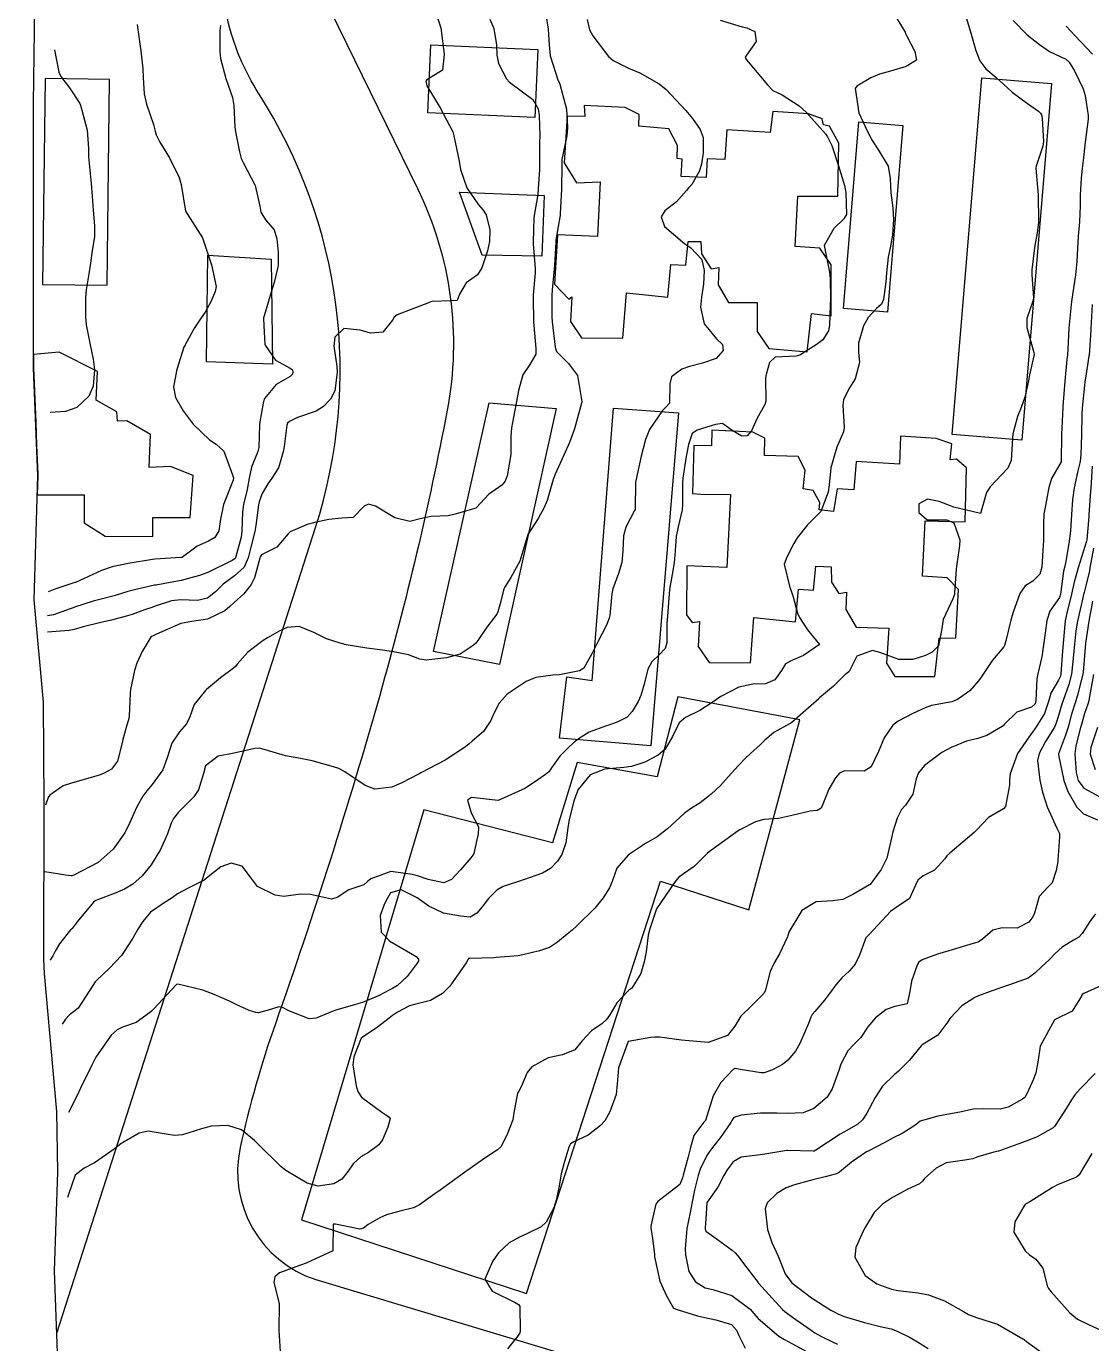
# Model space of a CAD drawing. Header units: metres. Extents: x 292545 to 299085, y 7450245 to 7463078.
# Drawn here: x 295916.7 to 295996.8, y 7456643.4 to 7456742.4 of the extents above; entities that cross this region are included whole.
import ezdxf

# ---------------------------------------------------------------- set-up
doc = ezdxf.new("R2010")
doc.units = ezdxf.units.M
for name, color, linetype in [('Area', 45, 'Continuous'), ('Curvas de Nivel 1m', 11, 'Continuous'), ('Curvas de Nivel 5m', 15, 'Continuous'), ('Edificações', 30, 'Continuous'), ('Vias Primárias', 230, 'Continuous')]:
    doc.layers.add(name, color=color, linetype=linetype)

msp = doc.modelspace()

# ---------------------------------------------------------------- linework, layer by layer
at = {"layer": 'Area'}
msp.add_polyline3d([(295919.273, 7456637.219, 688.245), (295918.841, 7456648.843, 687.775), (295919.092, 7456656.266, 687.885), (295919.016, 7456660.83, 688.284), (295918.095, 7456671.191, 693.464), (295918.043, 7456672.276, 698.105), (295918.073, 7456683.939, 692.485), (295918.034, 7456691.593, 693.464), (295917.326, 7456699.273, 695.625), (295917.599, 7456708.597, 708.505), (295917.273, 7456716.694, 697.095), (295917.273, 7456720.43, 697.025), (295917.263, 7456736.605, 698.935), (295917.393, 7456745.641, 696.635)], dxfattribs=at)
at = {"layer": 'Curvas de Nivel 1m', "flags": 128}
for points, elevation in [([(295947.417, 7456743.735), (295947.879, 7456742.26), (295948.028, 7456741.086), (295948.128, 7456740.257), (295948.01, 7456739.079), (295946.824, 7456738.36), (295946.757, 7456738.271), (295946.817, 7456737.902), (295947.825, 7456736.26), (295948.775, 7456734.448), (295948.842, 7456734.249), (295948.866, 7456734.155), (295949.259, 7456732.245), (295949.36, 7456731.628), (295949.845, 7456730.239), (295950.71, 7456728.965), (295951.06, 7456728.578), (295951.286, 7456728.221), (295951.575, 7456727.1), (295951.549, 7456726.217), (295951.381, 7456725.511), (295950.965, 7456724.225), (295950.648, 7456723.715), (295949.787, 7456723.093), (295949.294, 7456722.243), (295949.101, 7456721.77), (295948.625, 7456721.754), (295947.202, 7456721.694), (295946.621, 7456721.478), (295945.765, 7456721.139), (295944.609, 7456720.7), (295944.379, 7456720.529), (295944.241, 7456720.304), (295943.516, 7456719.388), (295942.593, 7456719.319), (295941.813, 7456719.55), (295940.596, 7456719.663), (295939.913, 7456719.033), (295939.84, 7456718.357), (295940.07, 7456716.853), (295940.093, 7456716.355), (295939.906, 7456714.993), (295939.594, 7456714.359), (295939.075, 7456713.817), (295938.524, 7456713.451), (295937.101, 7456712.973), (295936.516, 7456712.68), (295936.369, 7456712.547), (295936.313, 7456712.402), (295936.104, 7456710.797), (295936.043, 7456710.405), (295935.674, 7456709.209), (295935.186, 7456708.413), (295934.882, 7456707.993), (295934.452, 7456707.283), (295934.228, 7456706.639), (295934.178, 7456706.423), (295933.976, 7456704.868), (295933.9, 7456704.425), (295933.593, 7456703.24), (295933.391, 7456702.43), (295933.095, 7456701.724), (295932.379, 7456701.078), (295931.53, 7456700.453), (295930.949, 7456699.876), (295930.357, 7456699.413), (295929.59, 7456699.242), (295928.355, 7456699.291), (295927.641, 7456699.213), (295926.347, 7456698.778), (295926.154, 7456698.713), (295925.612, 7456698.527), (295924.697, 7456698.179), (295924.338, 7456698.067), (295923.127, 7456697.76), (295922.333, 7456697.581), (295920.996, 7456697.246), (295920.327, 7456697.042), (295919.954, 7456696.966), (295918.323, 7456696.84)], 694), ([(295981.6, 7456743.863), (295982.767, 7456741.949), (295982.807, 7456741.851), (295982.861, 7456741.691), (295983.49, 7456740.481), (295983.616, 7456739.838), (295982.838, 7456739.37), (295981.676, 7456739.02), (295980.832, 7456738.793), (295980.182, 7456738.524), (295979.132, 7456737.887), (295979.005, 7456737.703), (295979.296, 7456735.885), (295979.754, 7456734.857), (295980.254, 7456733.878), (295980.761, 7456733.071), (295981.482, 7456731.863), (295981.645, 7456730.95), (295981.701, 7456729.86), (295981.837, 7456728.733), (295981.903, 7456727.858), (295981.823, 7456726.721), (295981.658, 7456725.86), (295981.491, 7456725.035), (295981.362, 7456723.863), (295981.317, 7456723.192), (295981.155, 7456721.865), (295980.995, 7456721.498), (295980.622, 7456721.168), (295979.997, 7456720.495), (295979.646, 7456719.884), (295979.265, 7456718.565), (295979.265, 7456717.89), (295979.335, 7456717.125), (295979.006, 7456715.893), (295978.545, 7456715.143), (295978.135, 7456714.306), (295978.088, 7456713.904), (295978.195, 7456712.224), (295978.13, 7456711.904), (295977.644, 7456710.761), (295977.377, 7456709.911), (295977.198, 7456709.19), (295977.059, 7456707.914), (295976.987, 7456707.385), (295976.443, 7456705.92), (295975.443, 7456704.92), (295974.651, 7456703.946), (295974.409, 7456703.51), (295973.872, 7456702.481), (295973.688, 7456701.957), (295974.103, 7456700.217), (295974.208, 7456699.952), (295974.359, 7456699.519), (295974.69, 7456698.289), (295974.828, 7456697.943), (295975.433, 7456697.032), (295976.323, 7456695.92), (295975.138, 7456695.11), (295974.305, 7456694.756), (295973.775, 7456694.481), (295973.472, 7456693.958), (295972.987, 7456693.262), (295972.283, 7456692.978), (295971.324, 7456692.938), (295970.28, 7456692.706), (295968.924, 7456692.01), (295968.268, 7456691.569), (295967.336, 7456690.956), (295966.257, 7456690.43), (295965.799, 7456690.047), (295965.288, 7456689.003), (295964.728, 7456688.062), (295964.218, 7456687.6), (295963.206, 7456687.087), (295962.21, 7456686.763), (295961.62, 7456686.685), (295960.207, 7456686.557), (295959.106, 7456686.126), (295958.192, 7456685.025), (295957.946, 7456684.382), (295957.88, 7456684.143), (295957.526, 7456682.783), (295957.416, 7456682.147), (295957.263, 7456681.028), (295956.965, 7456680.152), (295956.636, 7456679.644), (295956.117, 7456679.102), (295955.53, 7456678.747), (295954.104, 7456678.241), (295954.067, 7456678.227), (295953.954, 7456678.191), (295952.567, 7456677.737), (295952.095, 7456677.465), (295951.471, 7456676.834), (295950.981, 7456676.221), (295950.578, 7456675.725), (295950.075, 7456675.433), (295949.349, 7456675.514), (295948.078, 7456675.742), (295946.988, 7456676.271), (295946.092, 7456676.896), (295944.897, 7456677.496), (295944.097, 7456677.256), (295943.759, 7456676.634), (295943.607, 7456676.307), (295943.328, 7456675.563), (295943.386, 7456674.31), (295944.053, 7456673.629), (295945.597, 7456672.727), (295946.036, 7456672.479), (295946.206, 7456672.278), (295946.19, 7456672.12), (295946.029, 7456671.877), (295945.344, 7456670.963), (295944.631, 7456670.294), (295944.24, 7456670.069), (295944.009, 7456669.954), (295943.249, 7456669.555), (295942, 7456669.009), (295941.469, 7456668.865), (295939.994, 7456668.455), (295939.717, 7456668.354), (295938.511, 7456667.846), (295937.984, 7456667.796), (295936.452, 7456668.395), (295935.995, 7456668.64), (295935.711, 7456668.687), (295934.821, 7456668.412), (295934.16, 7456668.248), (295933.991, 7456668.273), (295933.474, 7456668.428), (295932.447, 7456668.893), (295932, 7456669.124), (295930.845, 7456669.621), (295930.008, 7456669.944), (295928.11, 7456670.391), (295928.012, 7456670.362), (295926.294, 7456668.515), (295926.14, 7456668.369), (295925.989, 7456668.23), (295924.985, 7456667.523), (295923.972, 7456667.172), (295923.559, 7456666.956), (295923.102, 7456666.553), (295921.946, 7456664.903), (295921.775, 7456664.572), (295921.633, 7456664.266), (295920.811, 7456662.581), (295920.523, 7456661.975), (295919.893, 7456660.74)], 689), ([(295955.78, 7456743.275), (295955.942, 7456742.169), (295956.023, 7456741.001), (295956.097, 7456740.167), (295956.696, 7456738.289), (295956.766, 7456738.161), (295956.821, 7456738.038), (295957.331, 7456736.152), (295957.411, 7456734.783), (295957.339, 7456734.152), (295956.984, 7456732.385), (295956.967, 7456732.157), (295956.973, 7456731.934), (295956.951, 7456730.157), (295956.849, 7456728.302), (295956.845, 7456728.158), (295956.831, 7456728.028), (295956.691, 7456727.35), (295956.532, 7456726.305), (295956.516, 7456726.162), (295956.416, 7456724.402), (295956.398, 7456724.163), (295956.234, 7456722.567), (295956.211, 7456722.164), (295956.224, 7456720.548), (295956.247, 7456720.164), (295956.464, 7456718.281), (295956.489, 7456718.161), (295956.581, 7456717.941), (295957.475, 7456717.049), (295958.151, 7456716.136), (295958.478, 7456714.187), (295958.476, 7456714.131), (295958.457, 7456714.056), (295957.92, 7456712.139), (295957.537, 7456711.105), (295957.122, 7456710.15), (295956.469, 7456708.736), (295956.31, 7456708.316), (295956.268, 7456708.162), (295955.873, 7456706.741), (295955.624, 7456706.168), (295955.198, 7456705.406), (295954.413, 7456704.18), (295953.813, 7456702.189), (295953.146, 7456700.964), (295952.665, 7456700.206), (295952.578, 7456699.999), (295952.356, 7456699.072), (295952.172, 7456698.385), (295952.085, 7456698.213), (295951.337, 7456697.215), (295950.667, 7456696.227), (295950.515, 7456696.033), (295950.317, 7456695.84), (295949.343, 7456695.204), (295948.31, 7456694.911), (295946.785, 7456694.75), (295946.308, 7456694.818), (295945.442, 7456695.158), (295944.314, 7456695.366), (295943.495, 7456695.493), (295942.316, 7456695.64), (295940.755, 7456695.91), (295940.32, 7456696.021), (295939.285, 7456696.36), (295938.328, 7456696.831), (295937.225, 7456697.28), (295936.331, 7456697.194), (295935.778, 7456696.956), (295934.845, 7456696.415), (295934.524, 7456696.215), (295934.32, 7456696.085), (295933.387, 7456695.354), (295932.589, 7456694.437), (295932.46, 7456694.279), (295932.298, 7456694.139), (295931.331, 7456693.41), (295930.274, 7456692.551), (295930.235, 7456692.509), (295930.202, 7456692.471), (295929.337, 7456691.404), (295929.018, 7456690.482), (295928.763, 7456689.967), (295928.242, 7456689.363), (295927.668, 7456688.498), (295927.321, 7456687.398), (295926.991, 7456686.508), (295926.192, 7456685.398), (295925.783, 7456684.928), (295925.482, 7456684.527), (295925.02, 7456683.682), (295924.518, 7456682.536), (295924.145, 7456681.777), (295923.261, 7456680.549), (295922.123, 7456679.542), (295920.299, 7456678.587), (295920.154, 7456678.547), (295920.112, 7456678.544), (295919.699, 7456678.594), (295918.113, 7456678.83)], 692), ([(295951.571, 7456742.91), (295951.872, 7456742.215), (295952.066, 7456741.001), (295952.081, 7456740.211), (295952.223, 7456739.596), (295952.825, 7456738.435), (295953.051, 7456738.198), (295954.804, 7456736.893), (295955.198, 7456736.176), (295955.275, 7456735.688), (295955.315, 7456734.175), (295955.307, 7456733.635), (295955.294, 7456732.175), (295955.284, 7456731.635), (295955.204, 7456730.175), (295955.16, 7456729.734), (295954.898, 7456728.178), (295954.877, 7456728.002), (295954.809, 7456726.179), (295954.814, 7456726.036), (295954.978, 7456724.177), (295954.97, 7456723.856), (295954.821, 7456722.178), (295954.816, 7456721.992), (295954.852, 7456720.178), (295954.866, 7456719.911), (295955.019, 7456718.176), (295955.007, 7456717.747), (295954.571, 7456716.97), (295954.052, 7456716.188), (295953.713, 7456715.025), (295953.571, 7456714.194), (295953.341, 7456713.018), (295953.185, 7456712.2), (295953.153, 7456711.551), (295953.143, 7456710.2), (295952.867, 7456708.604), (295952.72, 7456708.206), (295952.46, 7456707.899), (295951.469, 7456707.204), (295950.559, 7456706.229), (295950.5, 7456706.171), (295950.442, 7456706.14), (295948.963, 7456705.717), (295948.433, 7456705.584), (295947.146, 7456705.555), (295946.43, 7456705.406), (295945.557, 7456705.157), (295944.43, 7456705.437), (295942.975, 7456706.315), (295942.444, 7456706.475), (295942.13, 7456706.325), (295941.294, 7456705.473), (295940.429, 7456705.413), (295939.463, 7456705.324), (295938.424, 7456705.105), (295937.848, 7456704.952), (295936.561, 7456704.398), (295936.411, 7456704.237), (295935.568, 7456703.242), (295934.395, 7456702.664), (295934.307, 7456702.508), (295934.286, 7456702.421), (295933.88, 7456700.923), (295933.619, 7456700.428), (295933.074, 7456699.721), (295932.353, 7456699.083), (295932.02, 7456698.772), (295931.652, 7456698.45), (295930.337, 7456697.832), (295929.159, 7456697.657), (295928.333, 7456697.494), (295926.514, 7456696.707), (295926.324, 7456696.611), (295926.257, 7456696.587), (295926.111, 7456696.522), (295925.436, 7456695.404), (295925.043, 7456694.533), (295924.861, 7456693.968), (295924.571, 7456692.537), (295924.541, 7456692.266), (295924.467, 7456690.538), (295924.435, 7456690.354), (295924.244, 7456689.692), (295923.988, 7456688.79), (295923.936, 7456688.543), (295923.597, 7456687.161), (295923.133, 7456686.551), (295922.538, 7456686.219), (295922.198, 7456686.103), (295921.532, 7456685.906), (295920.192, 7456685.539), (295919.493, 7456685.294), (295918.5, 7456684.607), (295918.37, 7456684.418), (295918.173, 7456683.86)], 693), ([(295925.07, 7456742.528), (295925.086, 7456742.311), (295925.335, 7456740.533), (295925.476, 7456739.177), (295925.507, 7456738.53), (295925.583, 7456737.301), (295925.761, 7456736.526), (295926.286, 7456735.012), (295926.418, 7456734.515), (295926.491, 7456734.235), (295926.765, 7456733.685), (295927.481, 7456732.503), (295928.213, 7456731.013), (295928.378, 7456730.493), (295928.703, 7456728.49), (295929.966, 7456726.477), (295930.653, 7456724.47), (295930.994, 7456722.822), (295930.919, 7456722.466), (295930.625, 7456721.715), (295930.181, 7456720.911), (295929.874, 7456720.477), (295929.364, 7456719.719), (295928.697, 7456718.489), (295928.657, 7456718.414), (295928.581, 7456718.281), (295928.134, 7456716.928), (295928.024, 7456716.495), (295927.782, 7456715.26), (295927.95, 7456714.496), (295928.523, 7456713.481), (295929.275, 7456712.482), (295930.501, 7456711.302), (295931.011, 7456710.976), (295931.569, 7456710.454), (295932.23, 7456708.68), (295932.305, 7456708.442), (295932.282, 7456708.263), (295931.559, 7456706.453), (295931.323, 7456705.348), (295931.203, 7456704.458), (295930.902, 7456703.976), (295930.411, 7456703.688), (295929.567, 7456703.317), (295928.465, 7456702.489), (295928.417, 7456702.465), (295928.393, 7456702.456), (295928.355, 7456702.453), (295926.391, 7456702.349), (295926.202, 7456702.324), (295924.388, 7456702), (295923.172, 7456701.765), (295922.382, 7456701.484), (295920.425, 7456700.589), (295920.387, 7456700.575), (295918.876, 7456700.094), (295918.363, 7456699.88)], 696), ([(295958.875, 7456742.904), (295959.052, 7456742.128), (295959.304, 7456741.68), (295960.482, 7456740.114), (295960.84, 7456739.805), (295961.992, 7456739.25), (295962.831, 7456738.876), (295964.285, 7456738.065), (295964.817, 7456737.635), (295966.293, 7456736.045), (295966.787, 7456735.466), (295967.372, 7456734.624), (295967.584, 7456734.028), (295967.605, 7456732.871), (295967.467, 7456732.029), (295967.304, 7456731.472), (295966.73, 7456730.484), (295966.507, 7456730.261), (295966.343, 7456730.044), (295965.577, 7456729.189), (295964.707, 7456728.515), (295964.448, 7456728.064), (295964.692, 7456727.343), (295966.224, 7456726.044), (295966.67, 7456725.741), (295967.495, 7456724.861), (295967.673, 7456724.025), (295967.62, 7456723.003), (295967.472, 7456722.027), (295967.387, 7456721.267), (295967.672, 7456720.029), (295968.592, 7456718.886), (295969.037, 7456718.463), (295969.089, 7456718.012), (295968.577, 7456717.427), (295967.536, 7456717.068), (295966.571, 7456716.826), (295965.998, 7456716.617), (295965.224, 7456716.053), (295965.082, 7456715.527), (295965.063, 7456714.055), (295964.807, 7456713.781), (295964.527, 7456713.515), (295963.566, 7456712.074), (295963.252, 7456711.329), (295962.946, 7456710.083), (295962.51, 7456708.136), (295962.5, 7456708.089), (295962.481, 7456706.127), (295962.479, 7456706.089), (295962.471, 7456706.061), (295962.442, 7456706.002), (295961.788, 7456704.73), (295961.595, 7456704.098), (295961.545, 7456702.955), (295961.48, 7456702.099), (295961.227, 7456701.259), (295960.814, 7456700.106), (295960.735, 7456699.738), (295960.572, 7456698.108), (295960.535, 7456697.914), (295960.336, 7456697.374), (295959.666, 7456696.12), (295959.217, 7456695.219), (295958.619, 7456694.135), (295958.291, 7456693.943), (295956.796, 7456693.647), (295956.288, 7456693.624), (295955.019, 7456693.439), (295954.283, 7456693.141), (295952.877, 7456692.201), (295952.266, 7456691.521), (295951.822, 7456690.649), (295951.63, 7456690.216), (295951.08, 7456689.381), (295950.229, 7456688.653), (295949.999, 7456688.46), (295949.735, 7456688.237), (295948.213, 7456687.233), (295947.58, 7456686.895), (295946.386, 7456686.278), (295946.267, 7456686.215), (295946.202, 7456686.182), (295944.949, 7456685.538), (295944.192, 7456685.198), (295942.927, 7456685.056), (295942.193, 7456685.328), (295940.675, 7456686.345), (295940.205, 7456686.594), (295939.823, 7456686.738), (295938.211, 7456687.182), (295937.205, 7456687.377), (295936.214, 7456687.549), (295934.606, 7456688.029), (295934.22, 7456688.141), (295933.896, 7456688.102), (295932.216, 7456687.729), (295931.141, 7456687.533), (295930.206, 7456686.808), (295930.126, 7456686.549), (295930.11, 7456686.471), (295929.66, 7456685.003), (295929.324, 7456684.479), (295928.751, 7456683.907), (295928.165, 7456683.316), (295927.803, 7456682.85), (295927.625, 7456682.498), (295927.35, 7456681.707), (295926.828, 7456680.51), (295926.121, 7456679.354), (295925.447, 7456678.527), (295924.728, 7456677.909), (295924.098, 7456677.528), (295923.416, 7456677.224), (295922.085, 7456676.724), (295921.966, 7456676.68), (295921.779, 7456676.565), (295920.561, 7456675.075), (295920.185, 7456674.589), (295920.12, 7456674.531), (295920.062, 7456674.473), (295919.218, 7456673.431), (295918.9, 7456672.885), (295918.732, 7456672.522), (295918.604, 7456672.324), (295918.513, 7456672.2)], 691), ([(295987.222, 7456743.463), (295987.742, 7456741.791), (295988.07, 7456740.568), (295988.381, 7456739.785), (295988.837, 7456739.178), (295989.603, 7456738.541), (295990.468, 7456737.755), (295990.818, 7456737.435), (295991.964, 7456736.58), (295992.796, 7456736), (295992.934, 7456735.868), (295993.012, 7456735.728), (295993.067, 7456735.45), (295993.173, 7456733.726), (295993.126, 7456733.368), (295992.751, 7456732.248), (295992.605, 7456731.872), (295992.584, 7456731.732), (295992.728, 7456730.281), (295992.77, 7456729.73), (295992.772, 7456729.68), (295992.799, 7456727.729), (295992.796, 7456727.635), (295992.69, 7456726.858), (295992.506, 7456725.901), (295992.478, 7456725.732), (295992.301, 7456724.09), (295992.293, 7456723.734), (295992.406, 7456721.952), (295992.374, 7456721.732), (295991.923, 7456720.424), (295991.904, 7456719.737), (295992.446, 7456717.87), (295992.457, 7456717.731), (295992.109, 7456716.185), (295992.028, 7456715.735), (295991.763, 7456714.515), (295991.478, 7456713.741), (295991.215, 7456713.054), (295990.868, 7456711.746), (295990.836, 7456711.419), (295990.733, 7456709.747), (295990.477, 7456709.185), (295989.154, 7456707.773), (295988.892, 7456707.34), (295988.433, 7456705.78), (295986.44, 7456706.248), (295985.316, 7456706.681), (295984.453, 7456706.859), (295983.79, 7456706.497), (295983.795, 7456705.836), (295984.435, 7456705.298), (295985.909, 7456705.289), (295986.426, 7456705.068), (295986.874, 7456703.795), (295986.843, 7456703.361), (295986.619, 7456701.798), (295986.603, 7456701.584), (295986.486, 7456699.799), (295986.467, 7456699.693), (295986.358, 7456699.352), (295985.636, 7456697.811), (295985.494, 7456696.972), (295985.281, 7456695.816), (295984.794, 7456695.345), (295984.312, 7456695.094), (295983.346, 7456694.801), (295982.307, 7456694.785), (295980.858, 7456695.321), (295980.317, 7456695.482), (295979.147, 7456695.055), (295978.573, 7456693.897), (295978.414, 7456693.777), (295978.291, 7456693.687), (295977.388, 7456692.803), (295976.346, 7456691.919), (295976.308, 7456691.885), (295976.272, 7456691.844), (295975.511, 7456691.177), (295974.254, 7456690.061), (295974.191, 7456690.013), (295974.069, 7456689.952), (295972.903, 7456689.303), (295972.235, 7456688.744), (295971.841, 7456688.361), (295971.422, 7456687.978), (295970.798, 7456687.404), (295970.211, 7456686.815), (295969.49, 7456686.001), (295968.886, 7456685.316), (295968.183, 7456684.673), (295967.83, 7456684.371), (295967.358, 7456684.028), (295966.63, 7456683.573), (295966.165, 7456683.223), (295964.902, 7456682.059), (295964.147, 7456681.476), (295963.264, 7456680.957), (295962.134, 7456680.213), (295962.06, 7456680.164), (295961.959, 7456680.092), (295961.115, 7456679.103), (295960.753, 7456678.104), (295960.567, 7456677.636), (295960.091, 7456676.892), (295959.453, 7456676.119), (295958.069, 7456674.751), (295957.746, 7456674.464), (295957.374, 7456674.147), (295956.657, 7456673.551), (295956.048, 7456673.163), (295955.304, 7456672.911), (295954.039, 7456672.589), (295953.697, 7456672.534), (295952.036, 7456672.407), (295951.86, 7456672.388), (295950.034, 7456672.323), (295949.951, 7456672.314), (295949.901, 7456672.232), (295949.793, 7456671.996), (295948.565, 7456670.252), (295948.007, 7456669.691), (295947.098, 7456669.173), (295945.999, 7456668.903), (295945.519, 7456668.763), (295944.622, 7456668.294), (295944.246, 7456668.041), (295943.986, 7456667.837), (295943.114, 7456667.175), (295941.964, 7456666.39), (295941.927, 7456666.367), (295941.901, 7456666.331), (295941.346, 7456664.939), (295941.276, 7456664.337), (295941.517, 7456662.745), (295941.634, 7456662.333), (295941.916, 7456661.901), (295943.441, 7456660.773), (295943.895, 7456660.479), (295943.998, 7456660.413), (295944.07, 7456660.307), (295943.886, 7456659.652), (295943.488, 7456658.703), (295943.215, 7456658.317), (295942.438, 7456657.751), (295941.859, 7456657.417), (295941.283, 7456656.905), (295940.923, 7456656.339), (295940.449, 7456655.731), (295939.833, 7456655.382), (295938.674, 7456655.21), (295937.834, 7456655.448), (295936.245, 7456656.396), (295935.847, 7456656.695), (295934.108, 7456658.418), (295933.875, 7456658.658), (295932.893, 7456659.445), (295931.886, 7456659.78), (295930.615, 7456659.734), (295929.884, 7456659.534), (295928.466, 7456659.078), (295927.878, 7456659.021), (295927.252, 7456659.133), (295925.881, 7456659.353), (295925.212, 7456659.194), (295924.087, 7456658.538), (295923.949, 7456658.462), (295923.872, 7456658.417), (295923.323, 7456658.003), (295921.857, 7456656.969), (295921.092, 7456656.578), (295920.392, 7456656.037), (295919.907, 7456654.589), (295919.823, 7456654.37)], 688), ([(295990.879, 7456742.809), (295991.93, 7456741.739), (295992.856, 7456741.005), (295993.617, 7456740.485), (295994.845, 7456739.905), (295995.093, 7456739.697), (295995.493, 7456739.034), (295996.145, 7456737.687), (295996.296, 7456737.176), (295996.514, 7456735.684), (295996.515, 7456735.409), (295996.309, 7456733.687), (295996.143, 7456732.298), (295996.076, 7456731.69), (295996.005, 7456730.961), (295995.914, 7456729.692), (295995.91, 7456728.887), (295995.881, 7456727.692), (295995.77, 7456726.61), (295995.714, 7456725.694), (295995.677, 7456724.709), (295995.574, 7456723.696), (295995.454, 7456722.884), (295995.276, 7456721.7), (295995.115, 7456720.21), (295995.081, 7456719.703), (295994.998, 7456718.115), (295994.963, 7456717.704), (295994.927, 7456717.355), (295994.78, 7456715.707), (295994.631, 7456713.805), (295994.623, 7456713.709), (295994.513, 7456711.71), (295994.498, 7456709.71), (295994.482, 7456709.643), (295993.779, 7456708.408), (295993.567, 7456707.719), (295993.398, 7456706.771), (295993.204, 7456705.722), (295993.156, 7456704.992), (295993.159, 7456703.723), (295993.118, 7456703.011), (295993.032, 7456701.724), (295992.891, 7456701.219), (295992.377, 7456700.68), (295991.79, 7456700.321), (295991.388, 7456699.745), (295990.866, 7456698.27), (295990.709, 7456697.755), (295990.327, 7456696.211), (295990.235, 7456695.85), (295990.185, 7456695.761), (295989.332, 7456694.745), (295988.677, 7456693.776), (295988.523, 7456693.545), (295988.287, 7456693.202), (295987.625, 7456692.441), (295986.696, 7456691.796), (295986.416, 7456691.654), (295986.27, 7456691.61), (295984.758, 7456691.331), (295984.263, 7456691.171), (295983.359, 7456690.737), (295982.256, 7456690.156), (295981.857, 7456689.856), (295981.189, 7456688.915), (295980.759, 7456687.872), (295980.211, 7456686.726), (295979.685, 7456686.408), (295978.208, 7456686.432), (295977.848, 7456686.262), (295977.537, 7456685.907), (295977.045, 7456685.057), (295976.593, 7456683.916), (295976.461, 7456683.626), (295976.168, 7456683.454), (295975.631, 7456683.392), (295974.164, 7456683.038), (295973.265, 7456682.856), (295972.161, 7456682.774), (295971.533, 7456682.602), (295970.353, 7456681.988), (295970.152, 7456681.864), (295969.667, 7456681.516), (295968.137, 7456680.411), (295967.917, 7456680.24), (295967.7, 7456680.024), (295966.924, 7456679.228), (295966.113, 7456678.683), (295965.749, 7456678.405), (295965.439, 7456678.05), (295964.083, 7456676.07), (295963.588, 7456674.555), (295963.468, 7456674.076), (295963.302, 7456672.819), (295963.166, 7456672.079), (295962.897, 7456671.209), (295962.221, 7456670.088), (295962.094, 7456670.007), (295962.012, 7456669.957), (295961.101, 7456669), (295960.572, 7456668.104), (295960.341, 7456667.753), (295959.982, 7456667.407), (295959.21, 7456666.886), (295958.499, 7456666.132), (295957.956, 7456665.471), (295957.012, 7456665.09), (295955.95, 7456664.862), (295954.712, 7456664.178), (295954.371, 7456663.749), (295953.92, 7456662.692), (295953.741, 7456662.366), (295953.651, 7456662.193), (295953.375, 7456660.718), (295953.283, 7456660.196), (295952.902, 7456659.18), (295952.403, 7456658.205), (295952.134, 7456657.942), (295951.866, 7456657.773), (295950.933, 7456657.143), (295949.845, 7456656.366), (295949.768, 7456656.307), (295949.658, 7456656.233), (295947.83, 7456654.926), (295947.442, 7456654.649), (295946.915, 7456654.269), (295946.279, 7456653.814), (295945.816, 7456653.586), (295944.891, 7456653.371), (295943.81, 7456653.056), (295943.293, 7456652.83), (295942.426, 7456652.324), (295942.061, 7456652.065), (295941.798, 7456651.975), (295939.973, 7456652.348), (295939.803, 7456652.364), (295939.785, 7456652.35), (295939.773, 7456650.35), (295937.763, 7456649.429), (295936.991, 7456649.157), (295935.756, 7456648.691), (295935.407, 7456648.405), (295935.327, 7456647.984), (295935.733, 7456646.4), (295935.703, 7456644.4), (295935.827, 7456642.399)], 687), ([(295994.873, 7456742.383), (295995.516, 7456741.693), (295996.849, 7456740.285)], 686), ([(295918.843, 7456740.61), (295919.171, 7456738.95), (295919.336, 7456738.602), (295919.973, 7456737.751), (295920.754, 7456736.581), (295920.801, 7456736.469), (295921.293, 7456734.575), (295921.394, 7456733.209), (295921.404, 7456732.573), (295921.48, 7456731.835), (295921.603, 7456730.571), (295921.669, 7456729.614), (295921.765, 7456728.569), (295921.864, 7456727.395), (295921.846, 7456726.568), (295921.691, 7456725.547), (295921.545, 7456724.571), (295921.437, 7456723.78), (295921.235, 7456722.574), (295921.189, 7456722.013), (295921.168, 7456720.574), (295921.218, 7456719.96), (295921.495, 7456718.571), (295921.765, 7456717.374), (295921.859, 7456716.567), (295921.767, 7456715.345), (295921.428, 7456714.577), (295920.524, 7456713.744), (295919.673, 7456713.447), (295918.523, 7456713.36)], 697), ([(295996.811, 7456721.488), (295996.735, 7456719.679), (295996.728, 7456719.552), (295996.597, 7456717.68), (295996.582, 7456717.589), (295996.312, 7456715.928), (295996.283, 7456715.684), (295996.255, 7456715.389), (295996.071, 7456713.687), (295996.047, 7456713.206), (295996.033, 7456711.687), (295995.984, 7456710.194), (295995.918, 7456709.688), (295995.756, 7456708.971), (295995.473, 7456707.695), (295995.34, 7456706.807), (295995.259, 7456705.698), (295995.197, 7456704.475), (295995.106, 7456703.7), (295994.849, 7456702.155), (295994.735, 7456701.705), (295994.671, 7456701.424), (295994.44, 7456699.709), (295994.36, 7456699.46), (295993.648, 7456698.419), (295993.417, 7456697.719), (295993.287, 7456696.767), (295993.147, 7456695.722), (295993.041, 7456694.994), (295992.74, 7456693.726), (295992.673, 7456693.342), (295992.599, 7456691.727), (295992.532, 7456691.465), (295992.265, 7456691.222), (295991.168, 7456690.837), (295990.246, 7456689.947), (295990.166, 7456689.839), (295990.06, 7456689.762), (295988.917, 7456689.093), (295988.234, 7456688.87), (295987.371, 7456688.649), (295986.227, 7456688.19), (295985.515, 7456687.811), (295984.213, 7456686.82), (295983.766, 7456686.276), (295983.607, 7456685.836), (295983.344, 7456684.68), (295982.799, 7456683.844), (295982.503, 7456683.513), (295982.163, 7456682.861), (295981.854, 7456681.854), (295981.777, 7456681.483), (295981.396, 7456679.861), (295980.969, 7456679.019), (295980.13, 7456677.88), (295980.103, 7456677.857), (295978.843, 7456677.145), (295978.091, 7456676.754), (295977.334, 7456676.664), (295976.09, 7456676.583), (295975.013, 7456675.936), (295974.067, 7456674.358), (295973.962, 7456674.053), (295973.925, 7456673.951), (295973.318, 7456672.683), (295972.895, 7456671.961), (295972.629, 7456671.361), (295972.281, 7456669.967), (295972.198, 7456669.78), (295972.006, 7456669.539), (295971.215, 7456668.762), (295970.434, 7456667.993), (295969.975, 7456667.229), (295969.431, 7456666.543), (295967.963, 7456666.02), (295965.964, 7456666.196), (295964.324, 7456666.422), (295963.966, 7456666.421), (295963.66, 7456666.38), (295961.963, 7456666.09), (295961.236, 7456664.101), (295961.126, 7456662.901), (295961.047, 7456662.103), (295960.591, 7456660.801), (295960.216, 7456660.115), (295959.889, 7456659.77), (295958.955, 7456659.056), (295957.877, 7456658.536), (295957.626, 7456658.392), (295957.488, 7456658.144), (295957.113, 7456656.889), (295956.931, 7456656.149), (295956.775, 7456655.209), (295956.554, 7456654.153), (295956.378, 7456653.593), (295955.806, 7456652.517), (295955.422, 7456652.166), (295954.347, 7456651.629), (295953.791, 7456651.387), (295953.022, 7456650.96), (295952.214, 7456650.206), (295952.034, 7456649.944), (295951.766, 7456649.543), (295951.194, 7456648.218), (295951.74, 7456647.324), (295953.456, 7456646.464), (295953.725, 7456646.316), (295953.816, 7456646.189), (295953.842, 7456644.326), (295953.829, 7456644.188), (295953.701, 7456643.986), (295952.899, 7456642.989)], 686), ([(295996.916, 7456703.166), (295996.659, 7456701.677), (295996.615, 7456701.453), (295996.374, 7456700.435), (295996.211, 7456699.836), (295996.175, 7456699.683), (295996.116, 7456699.439), (295995.71, 7456697.689), (295995.6, 7456696.955), (295995.465, 7456695.699), (295995.374, 7456694.632), (295995.274, 7456693.7), (295995.08, 7456692.907), (295994.636, 7456691.706), (295994.544, 7456691.432), (295994.254, 7456690.42), (295994.071, 7456689.887), (295993.987, 7456689.713), (295993.328, 7456688.623), (295992.832, 7456687.724), (295992.725, 7456687.218), (295992.89, 7456685.723), (295993.089, 7456684.821), (295993.443, 7456683.717), (295994.157, 7456682.119), (295994.358, 7456681.708), (295994.38, 7456681.478), (295994.246, 7456679.709), (295994.235, 7456679.605), (295994.121, 7456678.937), (295993.811, 7456678.009), (295993.52, 7456677.716), (295992.832, 7456676.987), (295992.478, 7456675.726), (295992.358, 7456675.448), (295992.073, 7456675.048), (295991.193, 7456674.616), (295990.066, 7456674.626), (295989.367, 7456674.464), (295988.572, 7456673.775), (295988.264, 7456673.565), (295988.05, 7456673.493), (295987.636, 7456673.373), (295986.044, 7456672.911), (295985.196, 7456672.664), (295984.037, 7456672.221), (295983.807, 7456672.06), (295983.667, 7456671.834), (295983.248, 7456670.61), (295983.124, 7456669.839), (295982.923, 7456668.917), (295981.996, 7456668.729), (295981.348, 7456668.505), (295980.547, 7456667.872), (295979.976, 7456667.181), (295979.452, 7456666.401), (295978.952, 7456665.89), (295978.476, 7456665.377), (295977.948, 7456664.387), (295977.776, 7456663.903), (295977.298, 7456662.533), (295976.912, 7456661.915), (295975.904, 7456661.043), (295975.108, 7456660.731), (295973.9, 7456660.67), (295973.149, 7456660.709), (295971.9, 7456660.692), (295970.449, 7456660.542), (295969.897, 7456660.37), (295969.749, 7456660.147), (295969.673, 7456660.002), (295968.944, 7456658.948), (295968.214, 7456658.017), (295968.064, 7456657.824), (295967.865, 7456657.518), (295967.372, 7456656.502), (295967.218, 7456656.026), (295966.938, 7456654.923), (295966.759, 7456654.031), (295966.608, 7456653.235), (295966.358, 7456652.042), (295966.238, 7456650.503), (295966.269, 7456650.043), (295966.515, 7456648.793), (295967.017, 7456648.031), (295967.746, 7456647.585), (295968.311, 7456647.448), (295969.738, 7456646.998), (295971.113, 7456645.979), (295971.391, 7456645.646), (295971.716, 7456645.265), (295973.286, 7456643.954), (295973.7, 7456643.687), (295974.246, 7456643.396), (295975.69, 7456642.61)], 684), ([(295996.847, 7456699.186), (295996.568, 7456697.678), (295996.326, 7456696.035), (295996.288, 7456695.69), (295996.145, 7456693.842), (295996.123, 7456693.692), (295995.746, 7456692.227), (295995.585, 7456691.697), (295995.279, 7456690.679), (295995.014, 7456689.702), (295994.832, 7456689.109), (295994.299, 7456687.709), (295994.291, 7456687.641), (295994.691, 7456685.705), (295995.007, 7456684.886), (295995.669, 7456683.695), (295996.168, 7456683.195), (295997.226, 7456682.737)], 683), ([(295996.925, 7456693.681), (295996.615, 7456692.023), (295996.567, 7456691.686), (295996.509, 7456691.446), (295996.259, 7456690.743), (295996.016, 7456689.923), (295995.955, 7456689.693), (295995.608, 7456688.317), (295995.513, 7456687.697), (295995.61, 7456686.295), (295995.779, 7456685.694), (295996.194, 7456685.12), (295997.39, 7456684.467)], 682), ([(295997.223, 7456689.675), (295996.725, 7456688.18), (295996.665, 7456687.683), (295997.054, 7456686.52)], 681), ([(295997.067, 7456675.675), (295996.65, 7456675.106), (295996.061, 7456674.209), (295995.812, 7456673.937), (295995.414, 7456673.696), (295994.566, 7456673.187), (295994.043, 7456672.704), (295993.563, 7456672.19), (295993.041, 7456671.72), (295992.522, 7456671.231), (295992.024, 7456670.851), (295990.617, 7456670.349), (295990.017, 7456670.154), (295989.728, 7456670.051), (295988.951, 7456669.771), (295988.274, 7456669.512), (295988.007, 7456669.396), (295987.023, 7456668.769), (295986.117, 7456667.808), (295985.981, 7456667.575), (295985.215, 7456666.573), (295984.056, 7456665.829), (295983.995, 7456665.797), (295983.962, 7456665.753), (295983.107, 7456664.683), (295982.259, 7456663.847), (295982.085, 7456663.704), (295981.939, 7456663.589), (295981.063, 7456662.726), (295980.53, 7456661.871), (295979.901, 7456660.69), (295979.574, 7456660.205), (295979.215, 7456659.887), (295978.377, 7456659.404), (295977.885, 7456659.117), (295976.063, 7456657.927), (295975.946, 7456657.854), (295975.871, 7456657.835), (295973.919, 7456657.903), (295973.872, 7456657.902), (295972.215, 7456657.619), (295971.867, 7456657.57), (295970.458, 7456657.397), (295969.859, 7456657.046), (295969.403, 7456656.451), (295969.141, 7456656.007), (295968.693, 7456655.153), (295967.889, 7456654.019), (295967.864, 7456653.978), (295967.81, 7456653.145), (295967.753, 7456652.061), (295967.752, 7456652.021), (295967.749, 7456651.977), (295967.791, 7456651.839), (295968.392, 7456651.408), (295969.777, 7456650.404), (295969.989, 7456650.21), (295970.175, 7456649.994), (295970.87, 7456649.089), (295971.723, 7456647.97), (295971.752, 7456647.935), (295973.546, 7456645.952), (295973.721, 7456645.79), (295974.297, 7456645.365), (295975.707, 7456644.384), (295975.985, 7456644.205), (295976.492, 7456643.918), (295977.306, 7456643.513), (295977.695, 7456643.353)], 683), ([(295998.022, 7456670.522), (295996.204, 7456669.687), (295996.078, 7456669.623), (295996.01, 7456669.503), (295995.31, 7456668.38), (295993.983, 7456667.71), (295992.922, 7456665.726), (295992.75, 7456664.527), (295992.602, 7456663.73), (295992.415, 7456663.253), (295991.919, 7456662.15), (295991.774, 7456661.882), (295991.601, 7456661.743), (295990.502, 7456661.159), (295989.905, 7456661.007), (295988.653, 7456661.025), (295987.905, 7456660.997), (295986.882, 7456660.774), (295985.901, 7456660.594), (295985.228, 7456660.488), (295983.896, 7456660.089), (295983.741, 7456659.985), (295983.572, 7456659.833), (295982.551, 7456659.175), (295981.878, 7456658.839), (295981.235, 7456658.497), (295980.034, 7456657.877), (295979.862, 7456657.79), (295978.734, 7456657.017), (295977.849, 7456656.276), (295977.607, 7456656.143), (295976.749, 7456655.916), (295975.841, 7456655.698), (295974.463, 7456655.318), (295973.834, 7456655.082), (295973.122, 7456654.665), (295972.393, 7456653.964), (295972.259, 7456653.523), (295972.427, 7456651.964), (295972.762, 7456650.981), (295973.226, 7456649.955), (295973.76, 7456648.631), (295974.244, 7456647.945), (295975.736, 7456646.821), (295977.186, 7456645.908), (295977.53, 7456645.711), (295977.72, 7456645.613), (295978.189, 7456645.425), (295979.714, 7456644.971), (295980.899, 7456644.68), (295981.709, 7456644.484), (295982.175, 7456644.32), (295983.158, 7456643.838), (295983.698, 7456643.525), (295984.502, 7456643.01)], 682), ([(295997.039, 7456663.673), (295995.926, 7456662.542), (295995.524, 7456662.089), (295995.271, 7456661.696), (295994.756, 7456660.85), (295994.001, 7456659.709), (295993.955, 7456659.646), (295993.891, 7456659.599), (295992.687, 7456658.922), (295991.876, 7456658.589), (295991.249, 7456658.37), (295989.864, 7456657.865), (295989.784, 7456657.841), (295989.425, 7456657.764), (295988.224, 7456657.412), (295987.858, 7456657.279), (295987.245, 7456657.178), (295985.855, 7456656.969), (295985.107, 7456656.561), (295984.262, 7456655.826), (295984.066, 7456655.602), (295983.838, 7456655.387), (295982.975, 7456654.983), (295981.828, 7456654.373), (295981.061, 7456653.868), (295980.451, 7456653.236), (295979.797, 7456652.163), (295979.688, 7456651.988), (295979.629, 7456651.882), (295979.063, 7456650.604), (295978.986, 7456649.888), (295979.759, 7456648.507), (295980.651, 7456647.871), (295981.747, 7456647.483), (295982.219, 7456647.38), (295983.743, 7456647.187), (295984.516, 7456647.047), (295985.735, 7456646.609), (295987.166, 7456645.788), (295987.52, 7456645.582), (295987.72, 7456645.494), (295988.14, 7456645.354), (295989.714, 7456644.832), (295991.612, 7456643.741), (295991.702, 7456643.681), (295991.899, 7456643.538), (295993.681, 7456642.251)], 681)]:
    msp.add_lwpolyline(points, dxfattribs=dict(at, elevation=elevation))
at = {"layer": 'Curvas de Nivel 5m', "flags": 128}
for points, elevation in [([(295968.875, 7456742.839), (295970.527, 7456742.334), (295970.867, 7456742.273), (295971.486, 7456741.984), (295971.585, 7456741.253), (295970.845, 7456740.223), (295970.761, 7456740.074), (295970.768, 7456739.991), (295970.842, 7456739.869), (295972.424, 7456737.974), (295972.817, 7456737.561), (295973.532, 7456737.239), (295974.8, 7456736.413), (295975.324, 7456735.935), (295976.777, 7456734.315), (295976.926, 7456734.069), (295977.009, 7456733.918), (295977.25, 7456733.431), (295977.77, 7456731.91), (295978.211, 7456730.423), (295978.307, 7456729.904), (295978.366, 7456728.244), (295978.171, 7456727.905), (295977.404, 7456727.201), (295976.673, 7456725.92), (295977.085, 7456723.916), (295977.141, 7456723.422), (295977.165, 7456721.915), (295977.131, 7456721.41), (295977.085, 7456719.915), (295977.017, 7456719.497), (295976.592, 7456718.824), (295976.073, 7456718.441), (295975.292, 7456717.933), (295974.85, 7456717.666), (295974.578, 7456717.603), (295973.014, 7456717.526), (295972.57, 7456717.108), (295972.324, 7456716.205), (295972.285, 7456715.973), (295972.3, 7456714.209), (295972.235, 7456713.973), (295971.629, 7456712.872), (295971.218, 7456711.983), (295970.896, 7456711.597), (295970.507, 7456711.592), (295969.781, 7456712.001), (295969.042, 7456712.536), (295968.517, 7456712.467), (295968.185, 7456712.355), (295967.14, 7456712.034), (295966.768, 7456711.778), (295966.497, 7456710.96), (295966.345, 7456710.181), (295966.324, 7456710.042), (295966.075, 7456708.436), (295966.041, 7456708.044), (295966.049, 7456706.442), (295966.014, 7456706.044), (295965.71, 7456704.76), (295965.569, 7456704.048), (295965.494, 7456702.957), (295965.426, 7456702.05), (295965.258, 7456701.177), (295965.061, 7456700.053), (295965.017, 7456699.4), (295964.91, 7456698.054), (295964.875, 7456697.517), (295964.861, 7456696.055), (295964.741, 7456695.632), (295964.309, 7456695.161), (295963.746, 7456694.623), (295963.437, 7456694.073), (295963.149, 7456692.944), (295962.904, 7456692.084), (295962.704, 7456691.65), (295962.261, 7456690.888), (295961.881, 7456690.469), (295961.175, 7456690.101), (295960.498, 7456689.859), (295960.248, 7456689.793), (295959.028, 7456689.341), (295958.233, 7456688.826), (295957.85, 7456688.522), (295957.453, 7456688.148), (295956.83, 7456687.54), (295956.208, 7456686.662), (295956.001, 7456686.366), (295955.733, 7456686.165), (295954.852, 7456685.518), (295954.192, 7456685.112), (295952.183, 7456684.21), (295950.185, 7456684.435), (295949.888, 7456684.234), (295950.169, 7456683.281), (295950.712, 7456682.224), (295950.682, 7456681.69), (295950.355, 7456680.228), (295950.28, 7456680.08), (295950.128, 7456679.895), (295949.369, 7456678.986), (295948.687, 7456678.251), (295948.1, 7456678.001), (295946.917, 7456678.272), (295946.115, 7456678.53), (295945.752, 7456678.648), (295944.119, 7456678.869), (295942.617, 7456678.322), (295942.357, 7456678.078), (295942.106, 7456677.868), (295940.966, 7456677.475), (295940.091, 7456676.899), (295939.667, 7456676.776), (295938.094, 7456677.14), (295937.331, 7456677.151), (295936.092, 7456676.997), (295935.423, 7456677.076), (295934.103, 7456677.735), (295933.567, 7456678.428), (295932.94, 7456679.257), (295932.123, 7456679.491), (295931.355, 7456679.223), (295930.392, 7456678.467), (295930.252, 7456678.327), (295930.109, 7456678.219), (295928.934, 7456677.648), (295928.093, 7456677.191), (295927.691, 7456676.894), (295927.097, 7456676.505), (295926.076, 7456675.801), (295925.487, 7456675.108), (295925.124, 7456674.529), (295924.736, 7456673.854), (295924.045, 7456672.766), (295923.879, 7456672.542), (295922.993, 7456671.591), (295922.015, 7456670.684), (295921.954, 7456670.63), (295921.899, 7456670.571), (295921.727, 7456670.29), (295920.637, 7456668.584), (295920.267, 7456668.309), (295919.985, 7456668.095), (295919.685, 7456667.761), (295919.423, 7456667.38)], 690), ([(295931.312, 7456742.456), (295931.279, 7456742.044), (295931.265, 7456740.456), (295931.327, 7456739.966), (295931.725, 7456738.451), (295932.217, 7456737.038), (295932.338, 7456736.445), (295932.398, 7456734.824), (295932.457, 7456734.443), (295932.758, 7456732.949), (295932.865, 7456732.439), (295933.027, 7456732.159), (295933.937, 7456730.428), (295934.269, 7456728.863), (295934.349, 7456728.424), (295934.697, 7456727.839), (295935.368, 7456727.089), (295935.566, 7456726.407), (295935.652, 7456725.422), (295935.647, 7456724.405), (295935.356, 7456723.125), (295935.135, 7456722.412), (295934.615, 7456720.624), (295934.558, 7456720.476), (295934.549, 7456720.421), (295934.598, 7456719.402), (295934.662, 7456718.498), (295934.676, 7456718.419), (295935.466, 7456717.301), (295936.566, 7456716.699), (295936.734, 7456716.567), (295936.771, 7456716.397), (295936.727, 7456716.231), (295936.558, 7456716.061), (295935.505, 7456715.454), (295934.618, 7456714.419), (295934.594, 7456714.357), (295934.529, 7456714.064), (295934.278, 7456712.659), (295934.25, 7456712.423), (295934.196, 7456710.722), (295934.119, 7456710.424), (295933.654, 7456709.25), (295933.484, 7456708.43), (295933.325, 7456707.561), (295933.047, 7456706.434), (295932.984, 7456705.885), (295932.938, 7456704.435), (295932.867, 7456703.984), (295932.452, 7456702.439), (295932.433, 7456702.399), (295932.392, 7456702.361), (295932.192, 7456702.244), (295930.382, 7456701.344), (295929.754, 7456701.101), (295928.375, 7456700.745), (295927.139, 7456700.509), (295926.495, 7456700.395), (295926.371, 7456700.373), (295924.862, 7456700.039), (295924.363, 7456699.9), (295923.323, 7456699.586), (295922.355, 7456699.339), (295921.747, 7456699.174), (295920.345, 7456698.722), (295920.25, 7456698.685), (295920.027, 7456698.593), (295918.78, 7456698.164), (295918.333, 7456698.09)], 695), ([(295996.831, 7456709.325), (295996.712, 7456707.678), (295996.693, 7456707.444), (295996.572, 7456705.679), (295996.563, 7456705.547), (295996.414, 7456703.783), (295996.398, 7456703.68), (295995.764, 7456701.689), (295995.47, 7456700.6), (295995.272, 7456699.696), (295994.916, 7456698.269), (295994.807, 7456697.703), (295994.647, 7456696.026), (295994.62, 7456695.707), (295994.595, 7456695.431), (295994.478, 7456693.708), (295994.444, 7456693.556), (295994.288, 7456693.24), (295993.726, 7456692.268), (295993.572, 7456691.717), (295993.246, 7456690.733), (295992.622, 7456689.726), (295992.465, 7456689.504), (295992.238, 7456689.209), (295991.225, 7456687.745), (295990.651, 7456686.197), (295990.615, 7456685.754), (295990.605, 7456685.346), (295990.301, 7456683.758), (295990.171, 7456683.569), (295989.025, 7456682.911), (295988.155, 7456682.007), (295987.959, 7456681.783), (295986.137, 7456680.237), (295985.911, 7456680.036), (295985.746, 7456679.814), (295984.972, 7456678.969), (295984.114, 7456678.544), (295983.727, 7456678.216), (295983.539, 7456677.836), (295983.098, 7456676.835), (295982.086, 7456676.162), (295981.664, 7456675.856), (295980.065, 7456674.119), (295979.94, 7456674.006), (295979.823, 7456673.882), (295979.345, 7456672.586), (295979.017, 7456671.89), (295978.555, 7456671.367), (295978.023, 7456670.872), (295977.567, 7456670.355), (295977.236, 7456669.908), (295976.712, 7456669.203), (295975.989, 7456668.349), (295975.795, 7456668.114), (295975.685, 7456667.924), (295975.496, 7456667.445), (295974.859, 7456665.941), (295974.533, 7456665.369), (295973.95, 7456664.68), (295973.544, 7456664.357), (295972.811, 7456663.961), (295972.175, 7456663.732), (295971.939, 7456663.731), (295970.365, 7456663.994), (295969.995, 7456664.051), (295969.943, 7456664.047), (295969.911, 7456664.033), (295969.866, 7456664.001), (295968.929, 7456663.009), (295968.352, 7456662.016), (295968.235, 7456661.691), (295967.898, 7456660.552), (295967.762, 7456660.153), (295967.654, 7456660.022), (295966.898, 7456659.015), (295966.611, 7456658.033), (295966.471, 7456657.427), (295966.091, 7456656.038), (295966.041, 7456655.838), (295965.836, 7456655.33), (295964.189, 7456654.065), (295964.036, 7456653.851), (295963.805, 7456652.874), (295963.661, 7456652.205), (295963.658, 7456652.071), (295963.785, 7456651.304), (295963.927, 7456650.068), (295963.938, 7456649.901), (295964.349, 7456648.064), (295964.828, 7456646.968), (295965.361, 7456646.054), (295965.722, 7456645.915), (295967.165, 7456645.476), (295967.716, 7456645.339), (295968.547, 7456645.179), (295969.711, 7456644.818), (295970.096, 7456644.383), (295970.268, 7456643.992), (295970.747, 7456643.038)], 685), ([(295996.791, 7456657.676), (295995.847, 7456656.056), (295995.654, 7456655.883), (295995.145, 7456655.697), (295994.226, 7456655.319), (295993.837, 7456655.103), (295992.137, 7456654.046), (295991.824, 7456653.855), (295991.761, 7456653.804), (295991.719, 7456653.741), (295991.012, 7456652.541), (295990.941, 7456651.749), (295991.779, 7456650.362), (295992.109, 7456650.067), (295992.6, 7456649.728), (295993.111, 7456649.064), (295993.449, 7456647.714), (295993.544, 7456647.516), (295993.739, 7456647.284), (295995.141, 7456645.696), (295995.718, 7456645.226), (295996.607, 7456644.788), (295997.709, 7456644.296)], 680)]:
    msp.add_lwpolyline(points, dxfattribs=dict(at, elevation=elevation))
at = {"layer": 'Edificações'}
for points in [[(295947.124, 7456740.984), (295955.177, 7456740.635), (295954.955, 7456735.523), (295946.902, 7456735.873)], [(295993.759, 7456738.092), (295991.542, 7456711.274), (295986.312, 7456711.707), (295988.529, 7456738.524)], [(295918.141, 7456738.454), (295917.948, 7456722.984), (295922.796, 7456722.923), (295922.99, 7456738.393)], [(295958.655, 7456736.429), (295958.71, 7456735.602), (295957.37, 7456735.637), (295957.146, 7456732.131), (295958.07, 7456730.633), (295959.858, 7456730.691), (295959.656, 7456726.599), (295956.656, 7456726.714), (295956.425, 7456723.011), (295957.492, 7456721.887), (295957.723, 7456722.06), (295957.636, 7456720.187), (295958.444, 7456718.977), (295961.56, 7456718.948), (295961.82, 7456722.348), (295964.936, 7456722.031), (295965.166, 7456724.48), (295966.292, 7456724.423), (295966.465, 7456726.209), (295967.417, 7456726.209), (295967.475, 7456725.287), (295968.196, 7456724.163), (295968.773, 7456724.25), (295968.715, 7456722.953), (295969.494, 7456721.628), (295971.658, 7456721.628), (295971.658, 7456719.438), (295972.523, 7456718.17), (295975.409, 7456717.911), (295975.73, 7456720.799), (295977.201, 7456720.626), (295977.201, 7456724.459), (295976.352, 7456725.708), (295974.495, 7456725.832), (295974.694, 7456729.615), (295977.703, 7456729.615), (295977.779, 7456733.611), (295977.083, 7456734.885), (295976.64, 7456734.983), (295976.542, 7456735.431), (295975.505, 7456735.814), (295972.838, 7456735.988), (295972.619, 7456734.392), (295969.372, 7456734.595), (295969.227, 7456732.366), (295967.898, 7456732.425), (295967.83, 7456731.02), (295965.951, 7456731.092), (295966.022, 7456732.403), (295965.638, 7456732.44), (295965.673, 7456733.422), (295965.024, 7456734.682), (295962.763, 7456734.885), (295962.777, 7456735.753), (295961.731, 7456736.29)], [(295982.603, 7456734.935), (295981.443, 7456720.905), (295978.133, 7456721.178), (295979.293, 7456735.208)], [(295950.984, 7456725.179), (295949.275, 7456729.92), (295955.646, 7456729.676), (295955.473, 7456725.108)], [(295935.22, 7456716.986), (295930.28, 7456717.157), (295930.366, 7456725.179), (295935.134, 7456724.879)], [(295951.52, 7456714.083), (295956.557, 7456713.666), (295952.293, 7456694.418), (295947.339, 7456695.391)], [(295965.739, 7456713.324), (295963.672, 7456688.319), (295956.789, 7456688.888), (295957.34, 7456693.505), (295959.251, 7456693.231), (295960.845, 7456713.678)], [(295968.244, 7456712.025), (295968.222, 7456710.853), (295966.882, 7456710.888), (295966.793, 7456707.272), (295967.412, 7456707.224), (295969.646, 7456707.203), (295969.364, 7456701.713), (295966.363, 7456701.828), (295966.35, 7456698.15), (295966.775, 7456697.574), (295967.312, 7456697.656), (295967.225, 7456695.783), (295968.033, 7456694.573), (295971.149, 7456694.544), (295971.409, 7456697.944), (295974.525, 7456697.627), (295974.755, 7456700.076), (295975.881, 7456700.019), (295976.054, 7456701.805), (295977.208, 7456701.763), (295977.233, 7456700.619), (295977.785, 7456699.759), (295978.362, 7456699.846), (295978.304, 7456698.549), (295979.083, 7456697.224), (295981.553, 7456697.16), (295981.358, 7456694.526), (295982.005, 7456693.517), (295984.997, 7456693.507), (295985.318, 7456696.395), (295986.58, 7456696.42), (295986.79, 7456700.055), (295985.934, 7456700.941), (295984.076, 7456701.065), (295984.283, 7456705.212), (295987.291, 7456705.155), (295987.368, 7456709.207), (295986.63, 7456709.851), (295986.152, 7456709.815), (295986.289, 7456710.995), (295985.094, 7456711.41), (295982.427, 7456711.584), (295982.346, 7456709.48), (295979.099, 7456709.683), (295978.92, 7456707.548), (295977.663, 7456707.611), (295977.393, 7456705.928), (295976.298, 7456706.034), (295976.369, 7456706.607), (295975.857, 7456707.506), (295975.098, 7456707.612), (295975.262, 7456709.019), (295974.733, 7456710.045), (295972.192, 7456710.122), (295972.231, 7456711.419), (295971.32, 7456711.886)], [(295956.259, 7456681.02), (295946.614, 7456683.511), (295937.421, 7456652.683), (295954.307, 7456647.142), (295964.388, 7456678.15), (295971.024, 7456675.992), (295974.863, 7456690.273), (295965.699, 7456691.993), (295964.128, 7456685.979), (295958.119, 7456687.06)]]:
    msp.add_lwpolyline(points, close=True, dxfattribs=at)
at = {"layer": 'Edificações', "elevation": 706.54}
msp.add_lwpolyline([(295917.557, 7456707.174), (295921.081, 7456707.177), (295921.083, 7456705.069), (295922.657, 7456704.077), (295926.236, 7456704.048), (295926.248, 7456705.481), (295929.041, 7456705.458), (295929.277, 7456708.633), (295927.56, 7456709.309), (295925.968, 7456709.231), (295926.063, 7456711.706), (295924.282, 7456712.745), (295923.573, 7456712.698), (295923.525, 7456713.418), (295921.981, 7456714.29), (295922.076, 7456716.452), (295919.208, 7456717.899), (295917.273, 7456717.723), (295917.273, 7456716.694), (295917.436, 7456712.645), (295917.507, 7456710.881), (295917.593, 7456708.73), (295917.599, 7456708.597)], close=True, dxfattribs=at)
at = {"layer": 'Vias Primárias'}
for points, elevation in [([(295916.735, 7456763.718), (295924.926, 7456766.197), (295933.209, 7456748.066, 0.323044), (295939.021, 7456744.759), (295946.126, 7456730.204, -0.161963), (295948.356, 7456713.531, -0.022051), (295943.287, 7456692.1, -0.015638), (295935.447, 7456667.423, 0.031096), (295932.804, 7456658.119, 0.384566), (295938.482, 7456648.196), (296057.523, 7456612.407, 0.570498), (296067.032, 7456621.174), (296081.209, 7456725.396), (296089.401, 7456791.608), (296095.669, 7456839.605), (296098.574, 7456875.599), (296101.369, 7456916.64, 0.124926), (296089.75, 7456971.251, 0.212516), (296082.15, 7456972.702, -0.049577), (296056.109, 7456970.804, -0.108046), (296017.506, 7456980.634, 0.594482), (296011.63, 7456977.351, -0.013454), (296006.204, 7456940.556, -0.172494), (296003.663, 7456927.843, -2.071126)], 696.256), ([(295919.014, 7456644.17), (295938.466, 7456704.718, 0.223847), (295934.221, 7456737.294, -0.086963), (295931.839, 7456742.982, 0.014112), (295917.37, 7456744.016, 1.453768)], 687.964)]:
    msp.add_lwpolyline(points, format="xyb", dxfattribs=dict(at, elevation=elevation))

doc.saveas('drawing.dxf')
